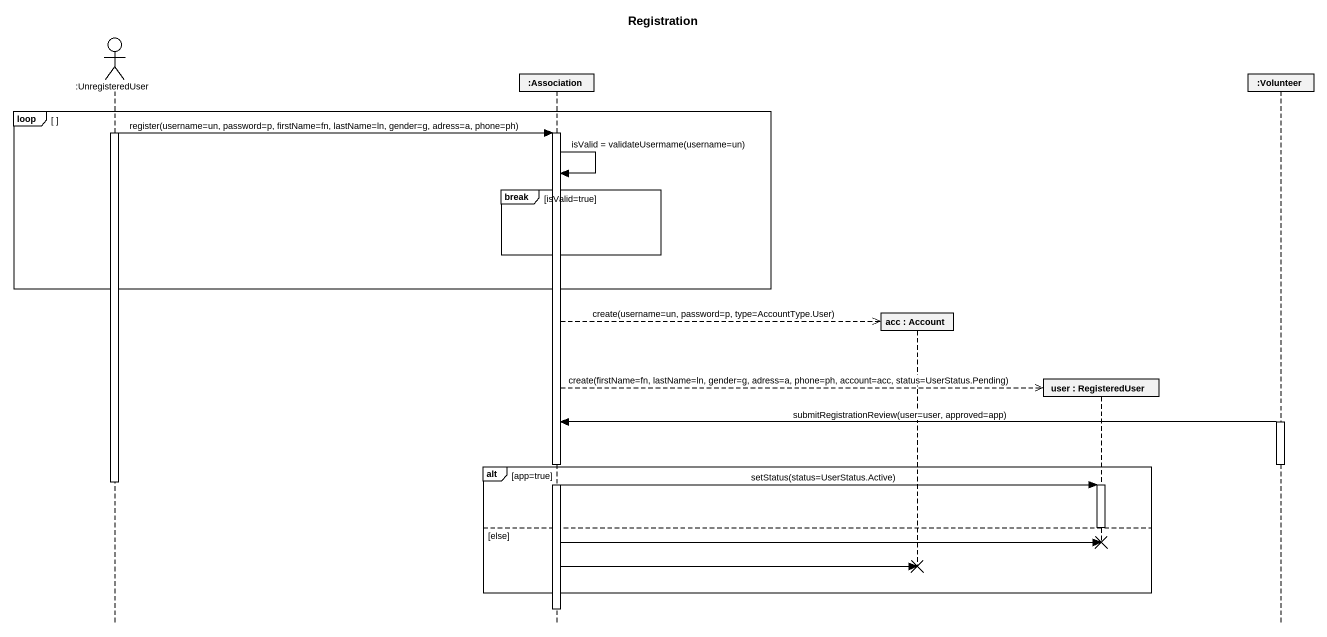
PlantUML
@startuml
title Registration
hide footbox
actor ":UnregisteredUser" as UnregisteredUser
participant ":Association" as Association
participant "acc : Account" as acc
participant "user : RegisteredUser" as user
participant ":Volunteer" as Volunteer

loop
  activate UnregisteredUser
  UnregisteredUser -> Association : register(username=un, password=p, firstName=fn, lastName=ln, gender=g, adress=a, phone=ph)
  activate Association
  Association -> Association : isValid = validateUsermame(username=un)
  break isValid=true
  end
end
Association -->> acc ** : create(username=un, password=p, type=AccountType.User)
Association -->> user ** : create(firstName=fn, lastName=ln, gender=g, adress=a, phone=ph, account=acc, status=UserStatus.Pending)
activate Volunteer
Volunteer -> Association : submitRegistrationReview(user=user, approved=app)
deactivate Volunteer
alt app=true
  deactivate UnregisteredUser
  Association -> user : setStatus(status=UserStatus.Active)
  activate user
else else
  deactivate user
  Association -> user !!
  Association -> acc !!
end
deactivate Association
@enduml
